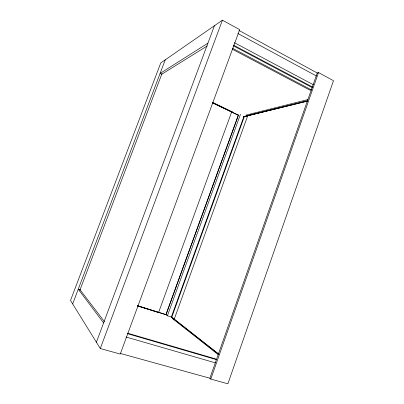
<?xml version="1.0" encoding="UTF-8"?>
<svg xmlns="http://www.w3.org/2000/svg" width="404" height="404" viewBox="0 0 404 404"><rect width="100%" height="100%" fill="white"/><g stroke="black" fill="none" stroke-linecap="round" stroke-linejoin="round"><path stroke-width="0.61" d="M210.792 379.078L318.544 72.569L333.482 80.704L227.876 383.8L210.792 379.078L209.878 378.225L120.291 353.424M209.878 378.225L317.241 72.993L318.544 72.569M244.465 116.236L171.771 317.16L167.402 315.792L240.461 114.302M307.752 100.667L243.915 116.458L171.336 317.024L218.261 353.939M173.957 319.948L247.869 115.347M158.444 312.913L231.906 111.257M238.405 114.852L165.908 314.605L167.402 315.792M212.928 102.944L238.466 115.201L166.059 314.721L137.315 305.717M100.303 348.541L222.402 20.2L239.703 29.623L120.256 354.055L100.303 348.541L70.518 300.455L160.747 62.958L222.402 20.2M96.399 342.239L214.433 25.725M72.664 303.919L165.256 59.827M79.846 290.335L161.984 73.599M207.929 43.162L160.095 73.437L161.746 74.23M161.56 74.346L207.303 45.899M231.613 112.059L232.33 111.863L212.539 102.353M311.312 89.845L310.04 90.198L232.204 49.177M307.909 99.601L246.268 115.049L247.723 115.751M243.38 116.822L307.863 100.934M307.621 101.061L244.314 116.65L243.915 116.458M125.952 336.981L215.655 362.933M127.568 333.174L215.483 358.868L216.418 359.631M127.199 333.588L216.776 359.737M137.653 305.747L166.574 314.812M137.501 305.964L159.171 312.752L158.656 312.332M80.063 289.759L78.25 289.193L103.606 322.917M174.245 319.145L172.654 318.65L218.372 354.762M212.171 102.732L238.764 115.493M232.462 48.222L311.706 90.052M233.593 45.152L312.731 87.138M233.244 45.743L312.403 87.693M234.376 42.672L313.423 84.784M237.885 33.507L316.615 76.098M239.011 30.451L317.635 73.205M171.15 316.711L218.978 354.288M79.901 289.547L104.409 321.609"/></g></svg>
